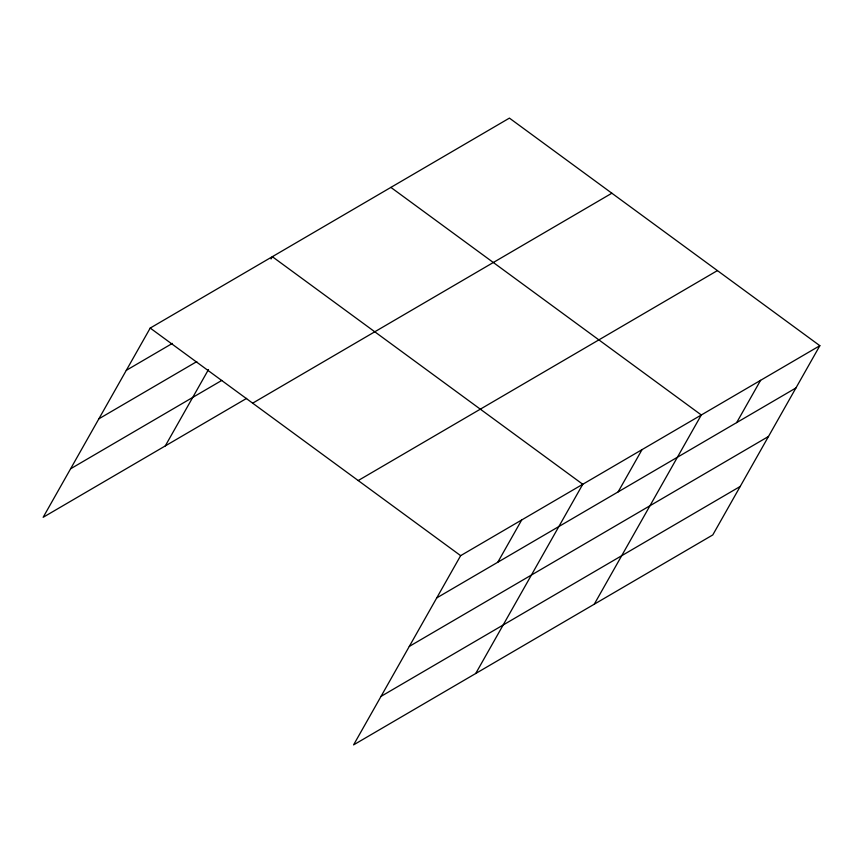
<?xml version="1.0" encoding="UTF-8"?>
<svg xmlns="http://www.w3.org/2000/svg" width="863" height="863" viewBox="0 0 863 863"><rect width="100%" height="100%" fill="white"/><g stroke="black" fill="none" stroke-linecap="round" stroke-linejoin="round"><path stroke-width="1.29" d="M819.85 345.696L460.648 555.653L353.582 744.888L712.784 534.931L819.85 345.696L509.418 118.112L150.216 328.069L43.15 517.304L246.635 398.372M165.275 445.923L208.501 369.526M271.047 258.965L272.341 256.689L582.773 484.272L475.707 673.507M497.8 562.223L521.705 519.958M618.135 491.888L642.04 449.623M594.251 604.219L701.317 414.984L390.885 187.4M736.668 422.6L760.583 380.335M126.3 370.335L172.384 343.398M98.857 418.835L196.796 361.597M70.593 468.803L221.769 380.432M252.654 403.172L611.867 193.215M358.199 480.551L717.412 270.594M436.732 597.919L795.934 387.962M409.289 646.419L768.502 436.462M381.025 696.387L740.227 486.43M150.216 328.069L460.648 555.653"/></g></svg>
